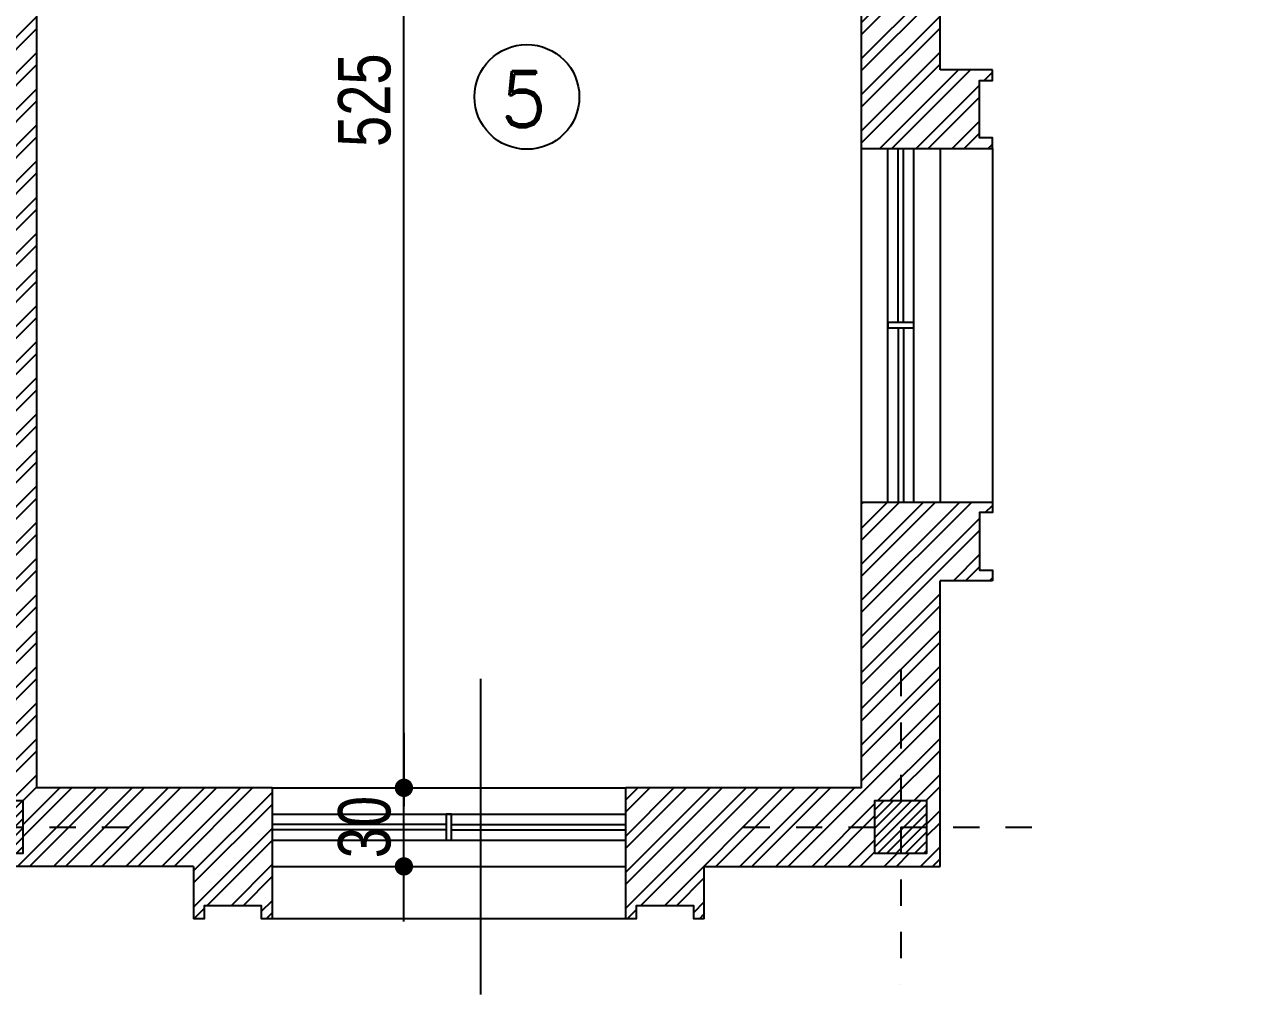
# Model space of a CAD drawing. Header units: millimetres. Extents: x 123626 to 686041, y 667 to 111893.
# Drawn here: x 272203.264 to 272207.959, y 669.317 to 673 of the extents above; entities that cross this region are included whole.
import ezdxf
from ezdxf.enums import TextEntityAlignment as Align

# ---------------------------------------------------------------- set-up
doc = ezdxf.new("R2010")
doc.units = ezdxf.units.MM
doc.linetypes.add('CENTER2', pattern=[1.125, 0.75, -0.125, 0.125, -0.125])
for name, color, linetype in [('8', 8, 'Continuous'), ('di', 9, 'Continuous'), ('squar', 255, 'Continuous')]:
    doc.layers.add(name, color=color, linetype=linetype)
doc.styles.add('Arial', font='arial.ttf', dxfattribs={"width": 0.8})
doc.styles.add('rmmg', font='rmmg.shx', dxfattribs={"width": 0.8})
doc.styles.add('ROMAND', font='romand', dxfattribs={"height": 0.3})
doc.styles.add('ROMANT', font='romant__.ttf')
doc.dimstyles.new('1-100out', dxfattribs={"dimtxt": 0.25, "dimasz": 0.07, "dimexe": 0.09, "dimexo": 0.09, "dimgap": 0.05, "dimtad": 1, "dimdec": 4, "dimlfac": 100, "dimzin": 12, "dimdsep": 46, "dimtxsty": 'rmmg', "dimblk": 'DOT1', "dimcen": 0.09, "dimclrd": 256, "dimclre": 256, "dimclrt": 3, "dimazin": 0, "dimtfac": 1, "dimtdec": 4, "dimtmove": 1, "dimatfit": 3, "dimldrblk": 'DOT1', "dimfxl": 1, "dimtolj": 1, "dimtzin": 0, "dimarcsym": 0})

# ---------------------------------------------------------------- blocks, each defined once
blk = doc.blocks.new('DOT1')
at = {"color": 0, "linetype": 'ByBlock'}
blk.add_line((3, -4.440892098500626e-16), (-1, 0), dxfattribs=at)
at = {"color": 0, "linetype": 'ByBlock', "const_width": 0.5}
blk.add_lwpolyline([(-0.25, 0, 1), (0.25, 0, 1)], format="xyb", close=True, dxfattribs=at)
blk = doc.blocks.new('*D17')
at = {"layer": 'Defpoints', "color": 0, "transparency": 16777216}
for p in [(48.8854371579161, 12.40147013116318), (48.88543715791678, 12.40147013116318), (48.88543715791678, 7.151470131162128)]:
    blk.add_point(p, dxfattribs=at)
at = {"layer": 'di', "color": 7, "lineweight": -2, "transparency": 16777216}
blk.add_line((48.88543715791678, 7.221470131162128), (48.88543715791678, 12.33147013116318), dxfattribs=at)
at = {"layer": 'di', "color": 7, "lineweight": -2, "transparency": 16777216, "xscale": 0.07, "yscale": 0.07, "zscale": 0.07}
for p, rotation in [((48.88543715791678, 12.40147013116318), 90), ((48.88543715791678, 7.151470131162128), 270)]:
    blk.add_blockref('DOT1', p, dxfattribs=dict(at, rotation=rotation))
at = {"layer": 'di', "color": 7, "transparency": 16777216, "insert": (48.73543715791678, 9.776470131162661), "char_height": 0.2, "attachment_point": 5, "rotation": 90, "style": 'rmmg'}
blk.add_mtext('\\A1;525', dxfattribs=at)
blk = doc.blocks.new('COL')
at = {"layer": '8'}
h = blk.add_hatch(dxfattribs=at)
h.set_pattern_fill('ANSI31', scale=2, style=0)
h.set_pattern_definition([(45, (-144.358518020837, -494.4622667847993), (-0.1767766952966369, 0.1767766952966369), [])])
h.paths.add_polyline_path([(-1, -1), (1, -1), (1, 1), (-1, 1)])
at = {"color": 7, "linetype": 'CENTER2'}
for p, q in [((2.842170943040401e-14, 6), (-2.842170943040401e-14, -6)), ((-5.999999999999972, 0), (6.000000000000028, 0))]:
    blk.add_line(p, q, dxfattribs=at)
at = {"color": 7}
blk.add_lwpolyline([(-1, -1), (1, -1), (1, 1), (-1, 1)], close=True, dxfattribs=at)
blk = doc.blocks.new('*D140')
at = {"layer": 'Defpoints', "color": 0, "transparency": 16777216}
for p in [(48.88543715791457, 7.151470131162071), (48.88543715791457, 7.151470131162071), (48.88543715791461, 6.851470131162074)]:
    blk.add_point(p, dxfattribs=at)
at = {"layer": 'di', "color": 7, "lineweight": -2, "transparency": 16777216}
blk.add_line((48.88543715791457, 6.921470131162074), (48.88543715791457, 7.081470131162071), dxfattribs=at)
at = {"layer": 'di', "color": 7, "lineweight": -2, "transparency": 16777216, "xscale": 0.07, "yscale": 0.07, "zscale": 0.07}
for p, rotation in [((48.88543715791457, 7.151470131162071), 90), ((48.88543715791457, 6.851470131162074), 270)]:
    blk.add_blockref('DOT1', p, dxfattribs=dict(at, rotation=rotation))
at = {"layer": 'di', "color": 7, "transparency": 16777216, "insert": (48.73543715791457, 7.001470131162066), "char_height": 0.2, "attachment_point": 5, "rotation": 90, "style": 'rmmg'}
blk.add_mtext('\\A1;30', dxfattribs=at)
blk = doc.blocks.new('A$C95c94d28')
at = {"layer": 'di'}
h = blk.add_hatch(dxfattribs=at)
h.set_pattern_fill('ANSI32', scale=0.26, style=0)
h.set_pattern_definition([(45, (-10.47926747646135, -7.999481411397795), (-0.06894291116568838, 0.06894291116568839), []), (45, (-10.43330553576135, -7.999481411397795), (-0.06894291116568838, 0.06894291116568839), [])])
h.paths.add_polyline_path([(22.28973875005382, 7.429738830372727), (22.23973875005436, 7.429738830372727), (22.23973875005435, 7.329738830372733), (22.13973875005433, 7.329738830372733), (22.13973875005433, 6.829738830372762), (22.13973875005414, 5.479738830373535), (21.98973875005405, 5.479738830373535), (21.98973875005404, 3.229738830372725), (22.03973875005398, 3.229738830372725), (22.03973875005397, 3.329738830372719), (22.23973875005402, 3.329738830372719), (22.23973875005402, 3.12973883037273), (22.139738750054, 3.12973883037273), (22.139738750054, 3.079738830372335), (22.88973875005401, 3.079738830372335), (22.88973875005411, 2.879738830372347), (22.9297387500541, 2.879738830372347), (22.9297387500541, 2.929738830372344), (23.1497387500541, 2.929738830372344), (23.1497387500541, 2.879738830372347), (23.18973875005405, 2.879738830372347), (23.18973875005386, 3.379738830372332), (22.28973875005371, 3.379738830372347)])
h.paths.add_polyline_path([(17.48973875005291, 17.78286112239674), (17.48973875005359, 18.07973883037855), (17.18973875005373, 18.0797388303794), (17.18973875005329, 17.92973883037968), (16.51473875005401, 17.25473883037995), (15.83973875006131, 17.92973883037267), (15.33973875005427, 17.92973883037267), (15.33973875005427, 17.82973883037268), (15.23973875005424, 17.82973883037268), (15.23973875005424, 17.80547476167162), (15.47448442367582, 17.57072908804881), (15.68661645803209, 17.7828611224044), (16.3760455696885, 17.09343201074445), (16.16391353533248, 16.88129997638839), (16.37604556968803, 16.66916794203165), (16.44675624780687, 16.73987862015048)])
h.paths.add_polyline_path([(4.739738750053604, 18.52973883037274), (4.589738750053613, 18.52973883037272), (4.589738750053726, 18.07973883037232), (4.139738750053795, 18.07973883037232), (4.139738750053738, 17.92973883037266), (4.639738750053567, 17.92973883037266), (4.639738750053574, 18.02973883037265), (4.739738750053597, 18.02973883037265)])
h.paths.add_polyline_path([(4.889738750053681, 18.52973883037274), (4.739738750053604, 18.52973883037274), (4.739738750053597, 18.02973883037265), (4.83973875005362, 18.02973883037265), (4.83973875005362, 17.92973883037266), (5.339738750053726, 17.92973883037266), (5.339738750053726, 18.07973883037228), (4.889738750053681, 18.07973883037232)])
h.paths.add_polyline_path([(5.339738750053726, 17.92973883037266), (4.839738750053613, 17.92973883037266), (4.83973875005362, 17.82973883037266), (4.739738750053597, 17.82973883037266), (4.73973875005359, 17.32973883037235), (4.889738750053567, 17.32973883037232), (4.889738750053681, 17.77973883037231), (5.339738750053726, 17.77973883037228)])
h.paths.add_polyline_path([(4.639738750053574, 17.92973883037266), (4.139738750053738, 17.92973883037266), (4.139738750053681, 17.77973883037232), (4.589738750053726, 17.77973883037234), (4.589738750053726, 17.32973883037235), (4.73973875005359, 17.32973883037234), (4.739738750053597, 17.82973883037266), (4.639738750053574, 17.82973883037266)])
h.paths.add_polyline_path([(6.989738750054613, 17.92973883037969), (6.989738750054158, 18.07973883037941), (6.689738750054318, 18.07973883037855), (6.689738750055, 17.779738830372), (6.692861042079713, 17.779738830372), (7.803431930420089, 16.66916794203183), (8.015563964775431, 16.88129997638839), (7.803431930419407, 17.09343201074444), (8.492861042075816, 17.7828611224044), (8.70499307643233, 17.57072908804855), (8.939738750054289, 17.80547476167186), (8.939738750054289, 17.82973883037216), (8.839738750054266, 17.82973883037216), (8.839738750054266, 17.92973883037216), (8.339738750046095, 17.92973883037216), (7.664738750053885, 17.25473883037995)])
h.paths.add_polyline_path([(8.839738750054266, 18.02973883037215), (8.939738750054289, 18.02973883037215), (8.939738750054289, 18.22973883038514), (8.789738750054568, 18.07973883038457), (8.339738750054295, 18.07973883038321), (8.33973875005475, 17.92973883037216), (8.839738750054266, 17.92973883037216)])
h.paths.add_polyline_path([(9.320068835944454, 18.18580484756419), (9.107936801587613, 18.39793688191945), (8.939738750054289, 18.22973883038514), (8.939738750054289, 18.02973883037215), (9.039738750054312, 18.02973883037215), (9.039738750054312, 17.92973883037216), (9.064002818753885, 17.92973883037216)])
h.paths.add_polyline_path([(10.90688549912922, 18.18580484756339), (10.69475346477284, 18.39793688191948), (10.50081948193841, 18.20400289908486), (10.30688549910397, 18.39793688191948), (10.09475346474758, 18.18580484756339), (10.50081948193841, 17.77973883037268)])
h.paths.add_polyline_path([(12.49580476724478, 18.18580484756305), (12.28367273288839, 18.39793688191912), (12.08973875005395, 18.20400289908453), (11.89580476721952, 18.39793688191914), (11.68367273286313, 18.18580484756306), (12.08973875005395, 17.77973883037234)])
h.paths.add_polyline_path([(14.08472403536032, 18.1858048475634), (13.87259200100394, 18.39793688191948), (13.6786580181695, 18.20400289908486), (13.48472403533506, 18.39793688191948), (13.27259200097868, 18.18580484756339), (13.6786580181695, 17.77973883037269)])
h.paths.add_polyline_path([(15.23973875005424, 18.22973883038475), (15.07154069852052, 18.39793688191945), (14.85940866416368, 18.18580484756419), (15.11547468135384, 17.92973883037267), (15.13973875005422, 17.92973883037267), (15.13973875005422, 18.02973883037266), (15.23973875005424, 18.02973883037266)])
h.paths.add_polyline_path([(15.83973875005361, 18.07973883038321), (15.38973875005357, 18.07973883038457), (15.23973875005424, 18.22973883038475), (15.23973875005425, 18.02973883037266), (15.33973875005427, 18.02973883037266), (15.33973875005427, 17.92973883037267), (15.83973875005316, 17.92973883037267)])
h.paths.add_polyline_path([(19.33973875005431, 17.92973883037266), (18.83973875005418, 17.92973883037266), (18.83973875005418, 17.77973883037228), (19.28973875005423, 17.77973883037231), (19.28973875005434, 17.32973883037232), (19.43973875005431, 17.32973883037234), (19.43973875005432, 17.82973883037266), (19.33973875005429, 17.82973883037268)])
h.paths.add_polyline_path([(19.33973875005429, 18.02973883037265), (19.43973875005432, 18.02973883037266), (19.43973875005432, 18.52973883037274), (19.28973875005423, 18.52973883037272), (19.28973875005423, 18.07973883037232), (18.83973875005418, 18.07973883037229), (18.83973875005418, 17.92973883037267), (19.33973875005429, 17.92973883037267)])
h.paths.add_polyline_path([(19.58973875005429, 18.52973883037274), (19.43973875005432, 18.52973883037274), (19.43973875005432, 18.02973883037265), (19.53973875005434, 18.02973883037265), (19.53973875005434, 17.92973883037266), (20.03973875005417, 17.92973883037266), (20.03973875005411, 18.07973883037232), (19.58973875005418, 18.07973883037232)])
h.paths.add_polyline_path([(19.58973875005418, 17.77973883037234), (20.03973875005423, 17.77973883037234), (20.03973875005417, 17.92973883037267), (19.53973875005434, 17.92973883037266), (19.53973875005434, 17.82973883037266), (19.43973875005432, 17.82973883037268), (19.43973875005431, 17.32973883037234), (19.58973875005418, 17.32973883037235)])
h.paths.add_polyline_path([(19.58973875006055, 15.97973883037187), (19.29286104207861, 15.9797388303712), (18.17916786171386, 14.866045650006), (18.39129989607036, 14.65391361565064), (18.60343193042641, 14.86604565000667), (19.2928610420852, 14.17661653835162), (19.08072900772963, 13.96448450399571), (19.28973875005411, 13.75547476167193), (19.28973875005407, 13.72973883037267), (19.33973875005415, 13.72973883037267), (19.33973875005415, 13.82973883037266), (19.43973875005418, 13.82973883037266), (19.43973875005418, 14.32973883038019), (18.76473875006198, 15.00473883037219), (19.43973875006148, 15.67973883037155), (19.58973875006124, 15.67973883037189)])
h.paths.add_polyline_path([(19.43973875005418, 13.62973883037267), (19.33973875005415, 13.62973883037267), (19.33973875005415, 13.72973883037267), (19.28973875005406, 13.72973883037267), (19.28973875005377, 13.57973883037188), (19.43973875005418, 13.57973883037189)])
h.paths.add_polyline_path([(21.23973875005427, 12.5297388303719), (19.28973875005411, 12.52973883037188), (19.28973875005423, 11.77973883037269), (19.31473875005422, 11.77973883037269), (19.31473875005422, 11.77974053452644), (19.41473875005421, 11.77974053452644), (19.41473875005421, 11.77973883037271), (19.43973875005432, 11.77973883037271), (19.43973875005398, 12.37973883037188), (21.23973875005438, 12.37973883037188)])
h.paths.add_polyline_path([(19.43973875005432, 9.379738830372702), (19.28973875005423, 9.379738830372702), (19.28973875005423, 7.429738830372656), (19.33973875005427, 7.429738830372656), (19.33973875005427, 7.529738830372651), (19.43973875005429, 7.529738830372651), (19.43973875005429, 8.029738830372622)])
h.paths.add_polyline_path([(19.4397387500543, 7.329738830372662), (19.33973875005427, 7.329738830372662), (19.33973875005427, 7.429738830372656), (19.28973875005423, 7.429738830372656), (19.28973875005423, 7.404002899073646), (19.08072900772963, 7.194993156749689), (19.29286104208521, 6.982861122393771), (18.6034319304264, 6.293432010738712), (18.39129989607036, 6.505564045094772), (18.17916786171364, 6.293432010739181), (18.24987853983293, 6.222721332619884), (19.29286104207861, 5.179738830374191), (19.58973875006055, 5.179738830373509), (19.58973875006123, 5.479738830373506), (19.43973875006149, 5.479738830373847), (18.76473875006198, 6.154738830373205), (19.43973875005429, 6.829738830365073)])
h.paths.add_polyline_path([(20.03973875005417, 3.229738830372725), (19.53973875005433, 3.229738830372725), (19.53973875005433, 3.12973883037273), (19.43973875005432, 3.129738830372744), (19.43973875005431, 2.629738830372673), (19.58973875005429, 2.629738830372673), (19.58973875005418, 3.079738830373074), (20.03973875005411, 3.079738830373074)])
h.paths.add_polyline_path([(19.33973875005429, 3.229738830372725), (18.83973875005418, 3.229738830372725), (18.83973875005418, 3.079738830373117), (19.28973875005423, 3.079738830373074), (19.28973875005423, 2.629738830372673), (19.4397387500543, 2.629738830372673), (19.4397387500543, 3.12973883037273), (19.33973875005429, 3.12973883037273)])
h.paths.add_polyline_path([(19.33973875005429, 3.329738830372719), (19.43973875005431, 3.329738830372719), (19.43973875005431, 3.82973883037306), (19.28973875005434, 3.829738830373088), (19.28973875005423, 3.379738830373071), (18.83973875005418, 3.379738830373114), (18.83973875005418, 3.229738830372725), (19.33973875005429, 3.229738830372739)])
h.paths.add_polyline_path([(19.58973875005418, 3.82973883037306), (19.43973875005431, 3.82973883037306), (19.4397387500543, 3.329738830372719), (19.53973875005433, 3.329738830372719), (19.53973875005433, 3.229738830372725), (20.03973875005417, 3.229738830372725), (20.03973875005423, 3.379738830373071), (19.58973875005418, 3.379738830373071)])
h.paths.add_polyline_path([(16.37604556968782, 4.490309718713576), (16.16391353533247, 4.278177684357004), (16.3760455696885, 4.066045650000945), (15.68661645803209, 3.376616538341011), (15.47448442367581, 3.588748572696602), (15.23973875005424, 3.354002899073777), (15.23973875005424, 3.329738830372634), (15.33973875005427, 3.329738830372634), (15.33973875005427, 3.229738830372639), (15.83973875006121, 3.229738830372639), (16.51473875005402, 3.904738830365446), (17.18973875005329, 3.229738830365733), (17.18973875005375, 3.079738830366011), (17.48973875005359, 3.079738830366836), (17.48973875005292, 3.376616538348657)], flags=17)
h.paths.add_polyline_path([(15.23973875005424, 3.129738830372645), (15.13973875005422, 3.129738830372645), (15.13973875005422, 3.229738830372639), (15.11547468135376, 3.229738830372639), (14.85940866416368, 2.973672813181196), (15.07154069852052, 2.761540778825946), (15.23973875005424, 2.929738830360648)])
h.paths.add_polyline_path([(15.83973875005316, 3.229738830372639), (15.33973875005427, 3.229738830372639), (15.33973875005426, 3.129738830372645), (15.23973875005424, 3.129738830372645), (15.23973875005424, 2.929738830360648), (15.38973875005357, 3.079738830360853), (15.83973875005361, 3.079738830362217)])
h.paths.add_polyline_path([(16.51473875005401, 3.904738830365432), (17.18973875005329, 3.229738830365733), (17.18973875005375, 3.079738830366011), (17.48973875005359, 3.079738830366836), (17.48973875005291, 3.379738830373398), (17.48661645802818, 3.379738830373398), (16.37604556968782, 4.490309718713576), (16.16391353533247, 4.278177684357004), (16.3760455696885, 4.066045650000945), (15.68661645803209, 3.376616538341011), (15.47448442367581, 3.588748572696602), (15.23973875005424, 3.354002899073777), (15.23973875005424, 3.329738830372634), (15.33973875005427, 3.329738830372634), (15.33973875005427, 3.229738830372639), (15.83973875006121, 3.229738830372639)], flags=17)
h.paths.add_polyline_path([(13.6786580181695, 3.379738830372702), (13.27259200097868, 2.97367281318202), (13.48472403533506, 2.761540778825946), (13.6786580181695, 2.955474761660554), (13.87259200100394, 2.761540778825946), (14.08472403536032, 2.973672813182006)])
h.paths.add_polyline_path([(12.08973875005395, 3.379738830373043), (11.68367273286313, 2.973672813182347), (11.89580476721952, 2.761540778826259), (12.08973875005395, 2.955474761660881), (12.28367273288839, 2.761540778826273), (12.49580476724478, 2.973672813182333)])
h.paths.add_polyline_path([(10.50081948193841, 3.379738830372702), (10.09475346474758, 2.97367281318202), (10.30688549910397, 2.761540778825932), (10.50081948193841, 2.955474761660554), (10.69475346477284, 2.761540778825946), (10.90688549912923, 2.97367281318202)])
h.paths.add_polyline_path([(9.064002818754446, 3.229738830372639), (9.039738750054312, 3.229738830372639), (9.039738750054312, 3.129738830372645), (8.939738750054289, 3.129738830372645), (8.939738750054289, 2.92973883036025), (9.107936801587613, 2.761540778825946), (9.320068835944454, 2.97367281318121)])
h.paths.add_polyline_path([(8.839738750054266, 3.229738830372639), (8.664181385638969, 3.229738830372639), (8.651960067841316, 3.217517512574972), (8.639738750043719, 3.229738830372639), (8.339738750054977, 3.229738830372639), (8.339738750054522, 3.079738830362217), (8.789738750054568, 3.079738830360853), (8.939738750054289, 2.92973883036025), (8.939738750054289, 3.129738830372645), (8.839738750054266, 3.129738830372645)])
h.paths.add_polyline_path([(8.839738750054266, 3.329738830372634), (8.939738750054289, 3.329738830372634), (8.939738750054289, 3.354002899073492), (8.864092102197247, 3.42964954693096), (8.664181385638976, 3.229738830372639), (8.839738750054266, 3.229738830372639)])
h.paths.add_polyline_path([(8.227695999131043, 4.06604565000049), (8.015563964775694, 4.278177684357033), (7.909497947597657, 4.172111667179053), (7.697365913241953, 4.172111667179252), (7.591299896064463, 4.278177684357388), (6.69286104207427, 3.379738830366847), (5.732022303424543, 3.379738830369519), (4.889738750054249, 4.222022383739741), (4.889738750054477, 5.182861122398677), (5.78817760403868, 6.081299976383292), (5.682111586861225, 6.187365993560135), (5.682111586861112, 6.399498027915826), (5.788177604039134, 6.505564045093848), (5.576045569682634, 6.717696079449325), (5.363913535326589, 6.50556404509328), (4.739738750054244, 7.129738830362513), (4.739738750054244, 6.829738830365685), (5.414738750047405, 6.154738830372395), (4.739738750047678, 5.479738830373137), (4.589738750047928, 5.479738830372796), (4.589738750053499, 3.379738830372673), (4.139738750054249, 3.379738830372673), (4.139738750054306, 3.229738830372639), (4.639738750054242, 3.229738830372639), (4.639738750054242, 3.329738830372634), (4.839738750054288, 3.329738830372634), (4.839738750054288, 3.129738830372645), (4.739738750054272, 3.129738830372645), (4.739738750054265, 2.629738830372673), (4.889738750054249, 2.629738830372673), (4.889738750054249, 3.07973883037188), (6.989738750054386, 3.079738830366011), (6.98973875005484, 3.229738830365733), (7.664738750054113, 3.904738830365432), (8.339738750046926, 3.229738830372639), (8.639738750043719, 3.229738830372639), (8.015563964774998, 3.853913615644487)])
h.paths.add_polyline_path([(5.519890269067815, 3.379738830370115), (4.889738750054249, 3.379738830371878), (4.889738750054583, 4.009890349383497)], flags=16)
h.paths.add_polyline_path([(4.639738750054249, 3.229738830372639), (4.139738750054306, 3.229738830372639), (4.139738750054363, 3.079738830372662), (4.589738750054295, 3.079738830372676), (4.589738750054295, 2.629738830372673), (4.739738750054265, 2.629738830372673), (4.739738750054272, 3.129738830372645), (4.639738750054242, 3.129738830372645)])
h.paths.add_polyline_path([(4.739738750054244, 7.554002899073382), (4.483672732863425, 7.81006891626285), (4.271540698508183, 7.597936881906023), (4.439738750042501, 7.429738830372656), (4.639738750054221, 7.429738830372656), (4.639738750054221, 7.529738830372651), (4.739738750054244, 7.529738830372651)])
h.paths.add_polyline_path([(4.939649466613133, 7.354092182515529), (4.864002818755615, 7.429738830372656), (4.839738750054266, 7.429738830372656), (4.839738750054266, 7.329738830372662), (4.739738750054244, 7.329738830372662), (4.739738750054244, 7.154181465956754)])
h.paths.add_polyline_path([(4.639738750054221, 7.429738830372656), (4.439738750042494, 7.429738830372656), (4.58973875004304, 7.279738830372963), (4.58973875004429, 6.829738830372932), (4.739738750054244, 6.829738830373273), (4.739738750054244, 7.129738830362513), (4.727517432257088, 7.141960148159612), (4.739738750054244, 7.154181465956754), (4.739738750054244, 7.329738830372662), (4.639738750054221, 7.329738830372662)])
h.paths.add_polyline_path([(4.88973875006937, 8.990819562256007), (4.483672732879683, 9.396885579447854), (4.271540698523069, 9.184753545091922), (4.465474681357165, 8.99081956225703), (4.271540698522045, 8.796885579423048), (4.483672732877636, 8.584753545066206)])
h.paths.add_polyline_path([(4.483672732884116, 10.9858048475634), (4.271540698527502, 10.77367281320747), (4.465474681361599, 10.57973883037258), (4.271540698526479, 10.38580484753859), (4.48367273288207, 10.17367281318175), (4.889738750073803, 10.57973883037157)])
h.paths.add_polyline_path([(4.889738750077441, 12.1686580984871), (4.483672732887868, 12.57472411567895), (4.271540698531254, 12.36259208132303), (4.46547468136535, 12.16865809848812), (4.271540698530231, 11.97472411565414), (4.483672732885708, 11.7625920812973)])
h.paths.add_polyline_path([(4.739738750054244, 13.60547476167292), (4.739738750054244, 13.62973883037267), (4.639738750054221, 13.62973883037267), (4.639738750054221, 13.72973883037267), (4.439738750041123, 13.72973883037267), (4.271540698505902, 13.56154077883846), (4.483672732861599, 13.34940874448118)])
h.paths.add_polyline_path([(4.739738750054244, 14.32973883037144), (4.589738750042251, 14.32973883037191), (4.58973875004088, 13.87973883037151), (4.439738750041116, 13.72973883037267), (4.639738750054221, 13.72973883037267), (4.639738750054221, 13.82973883037266), (4.739738750054244, 13.82973883037266)])
h.paths.add_polyline_path([(4.886616458022708, 14.17661653835164), (5.576045569681497, 14.86604565000668), (5.788177604037543, 14.65391361565062), (6.000309638394036, 14.86604565000599), (5.929598960275385, 14.93675632812464), (4.889738750054022, 15.97661653834648), (4.889738750054022, 15.97973883037119), (4.58973875004736, 15.97973883037187), (4.589738750046678, 15.67973883037189), (4.739738750046428, 15.67973883037155), (5.414738750045927, 15.00473883037219), (4.739738750054251, 14.32973883038063), (4.739738750054244, 13.82973883037266), (4.839738750054266, 13.82973883037266), (4.839738750054266, 13.72973883037267), (4.864002818754415, 13.72973883037267), (5.098748492378277, 13.96448450399572)])
h.paths.add_polyline_path([(22.13973875005399, 3.12973883037273), (22.03973875005397, 3.12973883037273), (22.03973875005398, 3.229738830372725), (21.98973875005404, 3.229738830372725), (21.98973875005404, 3.079738830372321), (22.13973875005399, 3.079738830372321)], flags=16)
h.paths.add_polyline_path([(25.48973875005402, 3.329738830372719), (25.68973875005406, 3.329738830372719), (25.68973875005407, 3.229738830372725), (25.73973875005404, 3.229738830372725), (25.73973875005404, 4.170528304055637), (25.93973875005426, 4.170528304055637), (25.93973875005425, 4.210528304055629), (25.88973875005426, 4.210528304055629), (25.88973875005426, 4.430528304055628), (25.93973875005425, 4.430528304055628), (25.93973875005425, 4.470528304054838), (25.43973875005409, 4.470528304054824), (25.43973875005409, 3.379738830372361), (24.53973875005412, 3.379738830372361), (24.53973875005421, 2.879738830372148), (24.57973875005411, 2.879738830372148), (24.57973875005411, 2.929738830372145), (24.79973875005411, 2.929738830372145), (24.79973875005411, 2.879738830372148), (24.839738750054, 2.879738830372148), (24.83973875005407, 3.079738830372349), (25.58973875005404, 3.079738830372349), (25.58973875005403, 3.12973883037273), (25.48973875005402, 3.12973883037273)])
h.paths.add_polyline_path([(25.73973875005404, 3.229738830372725), (25.68973875005406, 3.229738830372725), (25.68973875005405, 3.12973883037273), (25.58973875005403, 3.12973883037273), (25.58973875005402, 3.079738830372364), (25.73973875005404, 3.079738830372364)], flags=17)
h.paths.add_polyline_path([(25.73973875005417, 7.279738830372338), (26.78973875005418, 7.279738830372352), (26.78973875005418, 7.329738830371866), (26.68973875005416, 7.329738830371866), (26.68973875005417, 7.429738830371861), (26.18973875005405, 7.429738830371861), (25.6897387500544, 7.42973883037223), (25.6897387500544, 7.329738830372733), (25.48973875005436, 7.329738830372733), (25.48973875005436, 7.429738830372727), (25.43973875005412, 7.429738830372727), (25.4397387500544, 5.820528304056737), (25.93973875005425, 5.820528304056708), (25.93973875005426, 5.860528304055933), (25.88973875005426, 5.860528304055933), (25.88973875005426, 6.080528304055932), (25.93973875005425, 6.080528304055932), (25.93973875005425, 6.120528304055924), (25.73973875005425, 6.120528304055924)])
h.paths.add_polyline_path([(25.58973875005439, 7.579738830372364), (25.43973875005409, 7.579738830372364), (25.43973875005411, 7.429738830372727), (25.48973875005436, 7.429738830372727), (25.48973875005436, 7.529738830372722), (25.58973875005439, 7.529738830372722)], flags=17)
h.paths.add_polyline_path([(26.68973875005416, 7.529738830371855), (26.78973875005418, 7.529738830371855), (26.78973875005418, 8.029738830371826), (26.78973875005423, 8.179738830372344), (26.93973875005398, 8.179738830372344), (26.93973875005409, 8.479738830372355), (25.98710717110671, 8.479738830372327), (25.38710717110703, 9.079738830372023), (25.38710717110669, 9.37973883037202), (25.08710717110718, 9.37973883037202), (25.08710717110662, 8.779738830373503), (23.18973875005375, 8.779738830373503), (23.18973875005386, 8.629738830373512), (25.4128431023934, 8.629738830373498), (25.8628431023947, 8.179738830372358), (26.48973875005438, 8.179738830372372), (26.48973875005427, 7.579738830372349), (25.58973875005438, 7.579738830372349), (25.58973875005438, 7.529738830372722), (25.6897387500544, 7.529738830372722), (25.6897387500544, 7.429738830372727), (26.18973875005452, 7.429738830372727), (26.68973875005416, 7.429738830372372)])
h.paths.add_polyline_path([(26.9397387500542, 7.579738830372349), (26.78973875005418, 7.579738830372349), (26.78973875005418, 7.529738830371855), (26.88973875005421, 7.529738830371855), (26.88973875005421, 7.429738830371861), (26.9397387500542, 7.429738830371861)])
h.paths.add_polyline_path([(26.9397387500542, 7.429738830371861), (26.88973875005421, 7.429738830371861), (26.88973875005421, 7.329738830371866), (26.78973875005418, 7.329738830371866), (26.78973875005418, 7.279738830372352), (26.9397387500542, 7.279738830372366)])
h.paths.add_polyline_path([(22.28973875005389, 9.379738830372702), (22.1397387500546, 9.379738830372716), (22.13973875005438, 7.529738830372722), (22.23973875005436, 7.529738830372722), (22.23973875005436, 7.429738830372727), (22.28973875005383, 7.429738830372727)])
h.paths.add_polyline_path([(22.28973875005377, 13.72973883037267), (22.23973875005436, 13.72973883037267), (22.23973875005436, 13.62973883037267), (22.13973875005433, 13.62973883037267), (22.13973875005433, 13.1297388303727), (22.13973875005437, 11.77973883037271), (22.28973875005376, 11.77973883037271)])
h.paths.add_polyline_path([(22.28973875005378, 17.77973883037308), (23.18973875005386, 17.77973883037306), (23.18973875005407, 18.27973883037218), (23.1497387500541, 18.2797388303722), (23.14973875005411, 18.22973883037218), (22.9297387500541, 18.22973883037218), (22.9297387500541, 18.27973883037218), (22.88973875005411, 18.27973883037218), (22.88973875005401, 18.07973883037306), (22.13973875005399, 18.07973883037306), (22.13973875005399, 18.02973883037266), (22.23973875005402, 18.02973883037266), (22.23973875005402, 17.82973883037268), (22.03973875005397, 17.82973883037268), (22.03973875005398, 17.92973883037267), (21.98973875005404, 17.92973883037267), (21.98973875005404, 15.67973883037187), (22.13973875005414, 15.67973883037189), (22.13973875005424, 13.82973883037266), (22.23973875005436, 13.82973883037266), (22.23973875005436, 13.72973883037267), (22.28973875005377, 13.72973883037267)])
h.paths.add_polyline_path([(25.98710717110673, 12.6797388303731), (26.93973875005409, 12.67973883037305), (26.93973875005398, 12.97973883037307), (26.78973875005423, 12.97973883037307), (26.78973875005423, 13.57973883037306), (26.78973875005422, 13.62973883037267), (26.68973875005416, 13.62973883037267), (26.68973875005417, 13.72973883037267), (26.18973875005405, 13.72973883037267), (25.6897387500544, 13.72973883037267), (25.6897387500544, 13.62973883037267), (25.58973875005439, 13.62973883037267), (25.58973875005438, 13.57973883037306), (26.48973875005428, 13.57973883037306), (26.48973875005439, 12.97973883037304), (25.86284310239468, 12.97973883037307), (25.41284310239329, 12.5297388303719), (23.18973875005386, 12.52973883037188), (23.18973875005375, 12.37973883037189), (25.08710717110663, 12.37973883037189), (25.08710717110719, 11.77973883037339), (25.18710717110694, 11.77973883037339), (25.18710717110694, 11.77974053452576), (25.28710717110694, 11.77974053452576), (25.28710717110694, 11.77973883037339), (25.3871071711067, 11.77973883037339), (25.38710717110703, 12.07973883037337)])
h.paths.add_polyline_path([(26.9397387500542, 13.87973883037304), (26.78973875005418, 13.87973883037304), (26.78973875005418, 13.82973883037266), (26.88973875005421, 13.82973883037266), (26.88973875005421, 13.72973883037267), (26.9397387500542, 13.72973883037267)])
h.paths.add_polyline_path([(26.9397387500542, 13.72973883037267), (26.88973875005421, 13.72973883037267), (26.88973875005421, 13.62973883037267), (26.78973875005418, 13.62973883037267), (26.78973875005418, 13.57973883037306), (26.9397387500542, 13.57973883037306)])
h.paths.add_polyline_path([(26.68973875005416, 13.82973883037266), (26.78973875005418, 13.82973883037266), (26.78973875005418, 13.87973883037306), (25.73973875005416, 13.87973883037307), (25.73973875005426, 15.0389493566886), (25.93973875005425, 15.03894935668859), (25.93973875005425, 15.0789493566886), (25.88973875005426, 15.0789493566886), (25.88973875005426, 15.2989493566886), (25.93973875005425, 15.2989493566886), (25.93973875005425, 15.33894935668782), (25.43973875005442, 15.33894935668779), (25.43973875005423, 13.72973883037267), (25.48973875005436, 13.72973883037267), (25.48973875005436, 13.82973883037266), (25.6897387500544, 13.82973883037266), (25.68973875005441, 13.72973883037267), (26.18973875005452, 13.72973883037267), (26.68973875005416, 13.72973883037267)])
h.paths.add_polyline_path([(25.58973875005438, 13.62973883037267), (25.48973875005436, 13.62973883037267), (25.48973875005436, 13.72973883037267), (25.43973875005422, 13.72973883037267), (25.4397387500542, 13.57973883037306), (25.58973875005438, 13.57973883037306)], flags=16)
h.paths.add_polyline_path([(25.93973875005425, 16.98894935668891), (25.73973875005404, 16.98894935668891), (25.73973875005404, 17.92973883037266), (25.68973875005406, 17.92973883037266), (25.68973875005406, 17.82973883037266), (25.48973875005402, 17.82973883037266), (25.48973875005402, 18.02973883037265), (25.58973875005404, 18.02973883037265), (25.58973875005404, 18.07973883037306), (24.83973875005407, 18.07973883037306), (24.83973875005398, 18.27973883037238), (24.79973875005411, 18.27973883037238), (24.79973875005411, 18.22973883037238), (24.57973875005411, 18.22973883037238), (24.5797387500541, 18.27973883037238), (24.53973875005421, 18.27973883037239), (24.53973875005411, 17.77973883037305), (25.4397387500541, 17.77973883037305), (25.43973875005409, 16.6889493566897), (25.93973875005425, 16.68894935668969), (25.93973875005425, 16.7289493566889), (25.88973875005426, 16.7289493566889), (25.88973875005426, 16.9489493566889), (25.93973875005425, 16.9489493566889)])
h.paths.add_polyline_path([(25.73973875005404, 18.07973883037306), (25.58973875005404, 18.07973883037306), (25.58973875005404, 18.02973883037265), (25.68973875005406, 18.02973883037265), (25.68973875005406, 17.92973883037266), (25.73973875005404, 17.92973883037266)], flags=17)
h.paths.add_polyline_path([(22.139738750054, 18.07973883037307), (21.98973875005404, 18.07973883037307), (21.98973875005404, 17.92973883037267), (22.03973875005398, 17.92973883037267), (22.03973875005397, 18.02973883037266), (22.139738750054, 18.02973883037266)], flags=16)
at = {"layer": 'di', "color": 7}
for p, q in [((22.28973875005389, 9.379738830372702), (22.28973875005371, 3.379738830372332)), ((25.43973875005441, 5.820528304056737), (25.43973875005409, 7.579738830372349)), ((25.73973875005425, 6.120528304055924), (25.73973875005416, 7.279738830372338)), ((25.93973875005425, 6.120528304055924), (25.73973875005444, 6.120528304055924)), ((25.43973875005415, 5.820528304056737), (25.93973875005425, 5.820528304056708)), ((25.43973875005421, 4.4705283040566), (25.43973875005441, 5.820528304056737)), ((25.53973875005435, 4.4705283040566), (25.53973875005455, 5.820528304056751)), ((25.57973875005457, 5.155528304056674), (25.57973875005479, 5.820528304056751)), ((25.59973875005456, 5.155528304056674), (25.59973875005478, 5.820528304056751)), ((25.63973875005435, 4.4705283040566), (25.63973875005453, 5.820528304056765)), ((25.7397387500545, 5.820528304056779), (25.7397387500543, 4.4705283040566)), ((25.93973875005393, 5.820528304056708), (25.9397387500541, 4.470528304054838)), ((25.57973875005457, 5.13552830405672), (25.5797387500546, 4.470528304056643)), ((25.59973875005456, 5.13552830405672), (25.59973875005458, 4.470528304056643)), ((25.43973875005409, 3.379738830372361), (25.43973875005409, 4.470528304054824)), ((25.43973875005415, 4.470528304054824), (25.93973875005425, 4.470528304054838)), ((25.73973875005404, 3.079738830372349), (25.73973875005404, 4.170528304055637)), ((25.93973875005425, 4.170528304055622), (25.73973875005444, 4.170528304055637)), ((23.98704215736817, 2.590616532267916), (23.98704215736811, 3.796071077722502)), ((23.18973875005375, 3.379738830372332), (22.28973875005389, 3.379738830372332)), ((23.18973875005386, 3.379738830372332), (23.18973875005405, 2.879738830372347)), ((23.18973875005398, 3.379738830372531), (24.53973875005411, 3.379738830372332)), ((24.53973875005421, 2.879738830372148), (24.53973875005411, 3.379738830372332)), ((25.43973875005409, 3.379738830372361), (24.53973875005411, 3.379738830372361)), ((23.18973875005398, 3.279738830372395), (24.53973875005413, 3.279738830372196)), ((23.8547387500541, 3.239738830372175), (23.18973875005402, 3.239738830372147)), ((23.87473875005405, 3.239738830372175), (24.53973875005413, 3.239738830371948)), ((23.8547387500541, 3.219738830372194), (23.18973875005401, 3.219738830372165)), ((23.87473875005405, 3.219738830372194), (24.53973875005413, 3.219738830371966)), ((23.18973875005398, 3.179738830372401), (24.53973875005414, 3.179738830372216)), ((22.88973875005402, 3.079738830372349), (21.98973875005404, 3.079738830372321)), ((22.88973875005402, 3.079738830372349), (22.8897387500541, 2.879738830372347)), ((23.18973875005386, 3.079738830372548), (24.539738750054, 3.079738830372349)), ((24.83973875005407, 3.079738830372349), (25.73973875005404, 3.079738830372349)), ((24.83973875005399, 2.879738830372375), (24.83973875005407, 3.079738830372349)), ((24.53973875005411, 2.879738830372148), (23.18973875005398, 2.879738830372347))]:
    blk.add_line(p, q, dxfattribs=at)
for points in [[(25.93973875005425, 5.820528304055927), (25.93973875005425, 5.860528304055933), (25.88973875005426, 5.860528304055933), (25.88973875005426, 6.080528304055932), (25.93973875005425, 6.080528304055932), (25.93973875005425, 6.120528304055924)], [(25.93973875005425, 4.47052830405562), (25.93973875005425, 4.430528304055628), (25.88973875005426, 4.430528304055628), (25.88973875005426, 4.210528304055629), (25.93973875005425, 4.210528304055629), (25.93973875005425, 4.170528304055622)], [(23.1897387500541, 2.879738830372347), (23.1497387500541, 2.879738830372347), (23.1497387500541, 2.929738830372344), (22.9297387500541, 2.929738830372344), (22.9297387500541, 2.879738830372347), (22.8897387500541, 2.879738830372347)], [(24.83973875005411, 2.879738830372148), (24.79973875005411, 2.879738830372148), (24.79973875005411, 2.929738830372145), (24.57973875005411, 2.929738830372145), (24.57973875005411, 2.879738830372148), (24.53973875005411, 2.879738830372148)]]:
    blk.add_lwpolyline(points, dxfattribs=at)
for points in [[(25.63973875005444, 5.135528304056692), (25.63973875005444, 5.155528304056674), (25.53973875005445, 5.155528304056674), (25.53973875005445, 5.135528304056692)], [(23.85473875005407, 3.179738830372315), (23.87473875005405, 3.179738830372315), (23.87473875005405, 3.27973883037231), (23.85473875005407, 3.27973883037231)]]:
    blk.add_lwpolyline(points, close=True, dxfattribs=at)
blk.add_circle((24.16250269701943, 6.017238830372918), 0.2, dxfattribs=at)
at = {"layer": 'di', "color": 7, "xscale": 0.1000000000000227, "yscale": 0.1000000000000227, "zscale": 0.1000000000000227}
for p in [(22.13973875005399, 3.229738830372725), (25.58973875005404, 3.229738830372725)]:
    blk.add_blockref('COL', p, dxfattribs=at)
at = {"layer": 'di', "color": 7, "style": 'ROMAND'}
blk.add_text('5', height=0.21375, dxfattribs=at).set_placement((24.0586909834855, 5.901492638420564))
at = {"layer": 'di', "color": 7, "style": 'ROMANT'}
for tag, p in [('2', (12.11235294921917, 18.97481064958305)), ('6', (3.56690129333176, 18.9207327270699)), ('4', (3.505371603092165, 12.02095543384328)), ('3', (28.75955211707006, 9.284431794891432)), ('5', (3.592643282813007, 1.892133386116882)), ('1', (12.11327885570294, 1.705764333843121))]:
    blk.add_attdef(tag, text='', height=0.1679999999993527, dxfattribs=at).set_placement(p, align=Align.MIDDLE)
at = {"layer": 'di', "color": 7, "style": 'Arial', "flags": 4}
for tag, height, p in [('B', 0.2720000000000038, (23.98704215736817, 18.90865533985169)), ('A', 0.3200000000000047, (3.488565849236679, 10.71032199899099)), ('A', 0.3200000000000047, (28.57165603168161, 10.71032199899099)), ('B', 0.2720000000000038, (23.98704215736817, 2.250616532267927))]:
    blk.add_attdef(tag, text='', height=height, dxfattribs=at).set_placement(p, align=Align.MIDDLE_CENTER)
at = {"layer": 'di', "color": 7}
dim = blk.add_aligned_dim(p1=(23.69284709328284, 3.379738830372474), p2=(23.69284709328215, 8.629738830373526), distance=-6.892264536872972e-13, dimstyle='1-100out', override={"dimtxt": 0.2, "dimclrd": 7, "dimclre": 7, "dimclrt": 7}, dxfattribs=at)
dim.commit()
dim.dimension.update_dxf_attribs({"geometry": '*D17', "text_midpoint": (23.54284709328284, 6.004738830373007), "insert": (-25.19259006463395, -3.771731300789654)})
dim = blk.add_linear_dim(base=(23.69284709328062, 3.379738830372418), p1=(23.69284709328066, 3.07973883037242), p2=(23.69284709328062, 3.379738830372418), angle=90, dimstyle='1-100out', override={"dimtxt": 0.2, "dimclrd": 7, "dimclre": 7, "dimclrt": 7}, dxfattribs=at)
dim.commit()
dim.dimension.update_dxf_attribs({"geometry": '*D140', "text_midpoint": (23.69284709328062, 3.229738830372412), "dimtype": 128, "insert": (-25.19259006463395, -3.771731300789654)})

msp = doc.modelspace()

# ---------------------------------------------------------------- block references
at = {"layer": 'squar'}
msp.add_blockref('A$C95c94d28', (272181.018928105, 666.7065206615775), dxfattribs=at)

doc.saveas('drawing.dxf')
